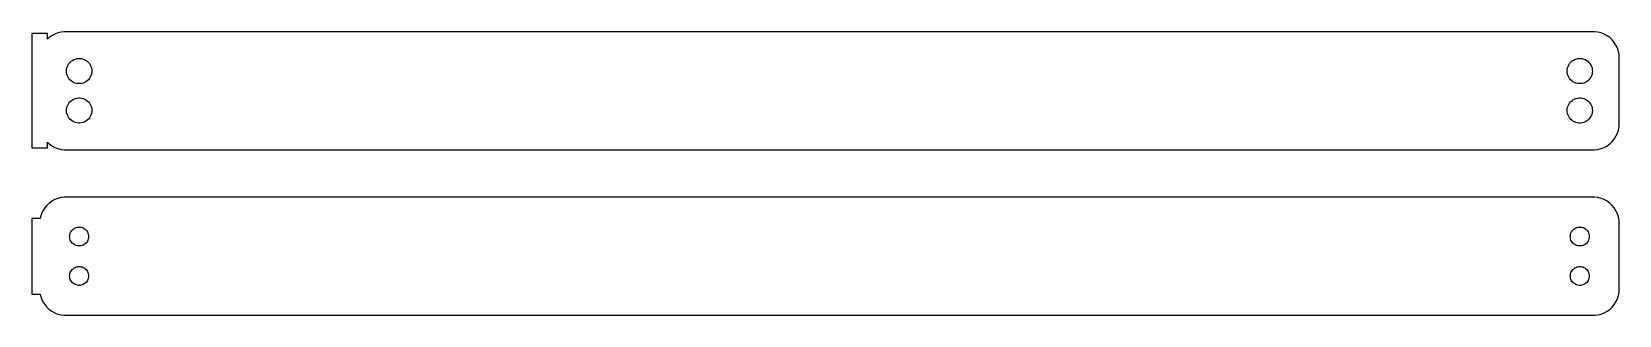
# Model space of a CAD drawing. Header units: metres. Extents: x -152 to 150, y 20 to 74.
import ezdxf

# ---------------------------------------------------------------- set-up
doc = ezdxf.new("R2010")
doc.units = ezdxf.units.M

msp = doc.modelspace()

# ---------------------------------------------------------------- linework, layer by layer
for p, q in [((-148.5, 73.8648), (-151.5, 73.8648)), ((-151.5, 73.8648), (-151.5, 52.1352)), ((-148.5, 72.8087), (-148.5, 73.8648)), ((-148.187, 73.1026), (-148.5, 72.8087)), ((-147.679, 73.4716), (-148.187, 73.1026)), ((-147.129, 73.7741), (-147.679, 73.4716)), ((-146.545, 74.0053), (-147.129, 73.7741)), ((-145.937, 74.1614), (-146.545, 74.0053)), ((-145.314, 74.2401), (-145.937, 74.1614)), ((145.314, 74.2401), (-145.314, 74.2401)), ((145.937, 74.1614), (145.314, 74.2401)), ((146.545, 74.0053), (145.937, 74.1614)), ((147.129, 73.7741), (146.545, 74.0053)), ((147.679, 73.4716), (147.129, 73.7741)), ((148.187, 73.1026), (147.679, 73.4716)), ((148.645, 72.6727), (148.187, 73.1026)), ((149.045, 72.1889), (148.645, 72.6727)), ((149.382, 71.6588), (149.045, 72.1889)), ((149.649, 71.0906), (149.382, 71.6588)), ((149.843, 70.4934), (149.649, 71.0906)), ((149.961, 69.8767), (149.843, 70.4934)), ((150, 69.25), (149.961, 69.8767)), ((-144.9, 66.75), (-144.881, 67.0508)), ((-144.881, 66.4492), (-144.9, 66.75)), ((-144.881, 67.0508), (-144.825, 67.3468)), ((-144.825, 66.1531), (-144.881, 66.4492)), ((-144.825, 67.3468), (-144.731, 67.6335)), ((-144.731, 67.6335), (-144.603, 67.9062)), ((-144.603, 67.9062), (-144.442, 68.1607)), ((-144.442, 68.1607), (-144.25, 68.3929)), ((-144.25, 68.3929), (-144.03, 68.5992)), ((-144.03, 68.5992), (-143.786, 68.7764)), ((-143.786, 68.7764), (-143.522, 68.9216)), ((-143.522, 68.9216), (-143.242, 69.0325)), ((-143.242, 69.0325), (-142.95, 69.1075)), ((-142.95, 69.1075), (-142.651, 69.1453)), ((-142.651, 69.1453), (-142.349, 69.1453)), ((-142.349, 69.1453), (-142.05, 69.1075)), ((-142.05, 69.1075), (-141.758, 69.0325)), ((-141.758, 69.0325), (-141.478, 68.9216)), ((-141.478, 68.9216), (-141.214, 68.7764)), ((-141.214, 68.7764), (-140.97, 68.5992)), ((-140.97, 68.5992), (-140.75, 68.3929)), ((-140.75, 68.3929), (-140.558, 68.1607)), ((-140.558, 68.1607), (-140.397, 67.9062)), ((-140.397, 67.9062), (-140.269, 67.6335)), ((-140.269, 67.6335), (-140.175, 67.3468)), ((-140.175, 67.3468), (-140.119, 67.0508)), ((-140.119, 66.4492), (-140.175, 66.1531)), ((-140.119, 67.0508), (-140.1, 66.75)), ((-140.1, 66.75), (-140.119, 66.4492)), ((140.1, 66.75), (140.119, 67.0508)), ((140.119, 66.4492), (140.1, 66.75)), ((140.119, 67.0508), (140.175, 67.3468)), ((140.175, 66.1531), (140.119, 66.4492)), ((140.175, 67.3468), (140.269, 67.6335)), ((140.269, 67.6335), (140.397, 67.9062)), ((140.397, 67.9062), (140.558, 68.1607)), ((140.558, 68.1607), (140.75, 68.3929)), ((140.75, 68.3929), (140.97, 68.5992)), ((140.97, 68.5992), (141.214, 68.7764)), ((141.214, 68.7764), (141.478, 68.9216)), ((141.478, 68.9216), (141.758, 69.0325)), ((141.758, 69.0325), (142.05, 69.1075)), ((142.05, 69.1075), (142.349, 69.1453)), ((142.349, 69.1453), (142.651, 69.1453)), ((142.651, 69.1453), (142.95, 69.1075)), ((142.95, 69.1075), (143.242, 69.0325)), ((143.242, 69.0325), (143.522, 68.9216)), ((143.522, 68.9216), (143.786, 68.7764)), ((143.786, 68.7764), (144.03, 68.5992)), ((144.03, 68.5992), (144.25, 68.3929)), ((144.25, 68.3929), (144.442, 68.1607)), ((144.442, 68.1607), (144.603, 67.9062)), ((144.603, 67.9062), (144.731, 67.6335)), ((144.731, 67.6335), (144.825, 67.3468)), ((144.825, 67.3468), (144.881, 67.0508)), ((144.881, 66.4492), (144.825, 66.1531)), ((144.881, 67.0508), (144.9, 66.75)), ((144.9, 66.75), (144.881, 66.4492)), ((150, 56.75), (150, 69.25)), ((-144.731, 65.8665), (-144.825, 66.1531)), ((-144.603, 65.5938), (-144.731, 65.8665)), ((-144.442, 65.3393), (-144.603, 65.5938)), ((-144.25, 65.1071), (-144.442, 65.3393)), ((-144.03, 64.9008), (-144.25, 65.1071)), ((-143.786, 64.7236), (-144.03, 64.9008)), ((-143.522, 64.5784), (-143.786, 64.7236)), ((-143.242, 64.4675), (-143.522, 64.5784)), ((-142.95, 64.3925), (-143.242, 64.4675)), ((-142.651, 64.3547), (-142.95, 64.3925)), ((-142.349, 64.3547), (-142.651, 64.3547)), ((-142.05, 64.3925), (-142.349, 64.3547)), ((-141.758, 64.4675), (-142.05, 64.3925)), ((-141.478, 64.5784), (-141.758, 64.4675)), ((-141.214, 64.7236), (-141.478, 64.5784)), ((-140.97, 64.9008), (-141.214, 64.7236)), ((-140.75, 65.1071), (-140.97, 64.9008)), ((-140.558, 65.3393), (-140.75, 65.1071)), ((-140.397, 65.5938), (-140.558, 65.3393)), ((-140.269, 65.8665), (-140.397, 65.5938)), ((-140.175, 66.1531), (-140.269, 65.8665)), ((140.269, 65.8665), (140.175, 66.1531)), ((140.397, 65.5938), (140.269, 65.8665)), ((140.558, 65.3393), (140.397, 65.5938)), ((140.75, 65.1071), (140.558, 65.3393)), ((140.97, 64.9008), (140.75, 65.1071)), ((141.214, 64.7236), (140.97, 64.9008)), ((141.478, 64.5784), (141.214, 64.7236)), ((141.758, 64.4675), (141.478, 64.5784)), ((142.05, 64.3925), (141.758, 64.4675)), ((142.349, 64.3547), (142.05, 64.3925)), ((142.651, 64.3547), (142.349, 64.3547)), ((142.95, 64.3925), (142.651, 64.3547)), ((143.242, 64.4675), (142.95, 64.3925)), ((143.522, 64.5784), (143.242, 64.4675)), ((143.786, 64.7236), (143.522, 64.5784)), ((144.03, 64.9008), (143.786, 64.7236)), ((144.25, 65.1071), (144.03, 64.9008)), ((144.442, 65.3393), (144.25, 65.1071)), ((144.603, 65.5938), (144.442, 65.3393)), ((144.731, 65.8665), (144.603, 65.5938)), ((144.825, 66.1531), (144.731, 65.8665)), ((-144.731, 60.1335), (-144.603, 60.4062)), ((-144.603, 60.4062), (-144.442, 60.6607)), ((-144.442, 60.6607), (-144.25, 60.8929)), ((-144.25, 60.8929), (-144.03, 61.0992)), ((-144.03, 61.0992), (-143.786, 61.2764)), ((-143.786, 61.2764), (-143.522, 61.4216)), ((-143.522, 61.4216), (-143.242, 61.5325)), ((-143.242, 61.5325), (-142.95, 61.6075)), ((-142.95, 61.6075), (-142.651, 61.6453)), ((-142.651, 61.6453), (-142.349, 61.6453)), ((-142.349, 61.6453), (-142.05, 61.6075)), ((-142.05, 61.6075), (-141.758, 61.5325)), ((-141.758, 61.5325), (-141.478, 61.4216)), ((-141.478, 61.4216), (-141.214, 61.2764)), ((-141.214, 61.2764), (-140.97, 61.0992)), ((-140.97, 61.0992), (-140.75, 60.8929)), ((-140.75, 60.8929), (-140.558, 60.6607)), ((-140.558, 60.6607), (-140.397, 60.4062)), ((-140.397, 60.4062), (-140.269, 60.1335)), ((140.269, 60.1335), (140.397, 60.4062)), ((140.397, 60.4062), (140.558, 60.6607)), ((140.558, 60.6607), (140.75, 60.8929)), ((140.75, 60.8929), (140.97, 61.0992)), ((140.97, 61.0992), (141.214, 61.2764)), ((141.214, 61.2764), (141.478, 61.4216)), ((141.478, 61.4216), (141.758, 61.5325)), ((141.758, 61.5325), (142.05, 61.6075)), ((142.05, 61.6075), (142.349, 61.6453)), ((142.349, 61.6453), (142.651, 61.6453)), ((142.651, 61.6453), (142.95, 61.6075)), ((142.95, 61.6075), (143.242, 61.5325)), ((143.242, 61.5325), (143.522, 61.4216)), ((143.522, 61.4216), (143.786, 61.2764)), ((143.786, 61.2764), (144.03, 61.0992)), ((144.03, 61.0992), (144.25, 60.8929)), ((144.25, 60.8929), (144.442, 60.6607)), ((144.442, 60.6607), (144.603, 60.4062)), ((144.603, 60.4062), (144.731, 60.1335)), ((-144.9, 59.25), (-144.881, 59.5508)), ((-144.881, 58.9492), (-144.9, 59.25)), ((-144.881, 59.5508), (-144.825, 59.8469)), ((-144.825, 58.6532), (-144.881, 58.9492)), ((-144.825, 59.8469), (-144.731, 60.1335)), ((-144.731, 58.3665), (-144.825, 58.6532)), ((-144.603, 58.0938), (-144.731, 58.3665)), ((-144.442, 57.8393), (-144.603, 58.0938)), ((-144.25, 57.6071), (-144.442, 57.8393)), ((-144.03, 57.4008), (-144.25, 57.6071)), ((-143.786, 57.2236), (-144.03, 57.4008)), ((-140.97, 57.4008), (-141.214, 57.2236)), ((-140.75, 57.6071), (-140.97, 57.4008)), ((-140.558, 57.8393), (-140.75, 57.6071)), ((-140.397, 58.0938), (-140.558, 57.8393)), ((-140.269, 58.3665), (-140.397, 58.0938)), ((-140.269, 60.1335), (-140.175, 59.8469)), ((-140.175, 58.6532), (-140.269, 58.3665)), ((-140.175, 59.8469), (-140.119, 59.5508)), ((-140.119, 58.9492), (-140.175, 58.6532)), ((-140.119, 59.5508), (-140.1, 59.25)), ((-140.1, 59.25), (-140.119, 58.9492)), ((140.1, 59.25), (140.119, 59.5508)), ((140.119, 58.9492), (140.1, 59.25)), ((140.119, 59.5508), (140.175, 59.8469)), ((140.175, 58.6532), (140.119, 58.9492)), ((140.175, 59.8469), (140.269, 60.1335)), ((140.269, 58.3665), (140.175, 58.6532)), ((140.397, 58.0938), (140.269, 58.3665)), ((140.558, 57.8393), (140.397, 58.0938)), ((140.75, 57.6071), (140.558, 57.8393)), ((140.97, 57.4008), (140.75, 57.6071)), ((141.214, 57.2236), (140.97, 57.4008)), ((144.03, 57.4008), (143.786, 57.2236)), ((144.25, 57.6071), (144.03, 57.4008)), ((144.442, 57.8393), (144.25, 57.6071)), ((144.603, 58.0938), (144.442, 57.8393)), ((144.731, 58.3665), (144.603, 58.0938)), ((144.731, 60.1335), (144.825, 59.8469)), ((144.825, 58.6532), (144.731, 58.3665)), ((144.825, 59.8469), (144.881, 59.5508)), ((144.881, 58.9492), (144.825, 58.6532)), ((144.881, 59.5508), (144.9, 59.25)), ((144.9, 59.25), (144.881, 58.9492)), ((-143.522, 57.0784), (-143.786, 57.2236)), ((-143.242, 56.9675), (-143.522, 57.0784)), ((-142.95, 56.8925), (-143.242, 56.9675)), ((-142.651, 56.8547), (-142.95, 56.8925)), ((-142.349, 56.8547), (-142.651, 56.8547)), ((-142.05, 56.8925), (-142.349, 56.8547)), ((-141.758, 56.9675), (-142.05, 56.8925)), ((-141.478, 57.0784), (-141.758, 56.9675)), ((-141.214, 57.2236), (-141.478, 57.0784)), ((141.478, 57.0784), (141.214, 57.2236)), ((141.758, 56.9675), (141.478, 57.0784)), ((142.05, 56.8925), (141.758, 56.9675)), ((142.349, 56.8547), (142.05, 56.8925)), ((142.651, 56.8547), (142.349, 56.8547)), ((142.95, 56.8925), (142.651, 56.8547)), ((143.242, 56.9675), (142.95, 56.8925)), ((143.522, 57.0784), (143.242, 56.9675)), ((143.786, 57.2236), (143.522, 57.0784)), ((149.045, 53.8111), (149.382, 54.3412)), ((149.382, 54.3412), (149.649, 54.9094)), ((149.649, 54.9094), (149.843, 55.5066)), ((149.843, 55.5066), (149.961, 56.1233)), ((149.961, 56.1233), (150, 56.75)), ((-151.5, 52.1352), (-148.5, 52.1352)), ((-148.5, 52.1352), (-148.5, 53.1913)), ((-148.5, 53.1913), (-148.187, 52.8974)), ((-148.187, 52.8974), (-147.679, 52.5284)), ((-147.679, 52.5284), (-147.129, 52.2259)), ((-147.129, 52.2259), (-146.545, 51.9947)), ((-146.545, 51.9947), (-145.937, 51.8386)), ((-145.937, 51.8386), (-145.314, 51.7599)), ((-145.314, 51.7599), (145.314, 51.7599)), ((145.314, 51.7599), (145.937, 51.8386)), ((145.937, 51.8386), (146.545, 51.9947)), ((146.545, 51.9947), (147.129, 52.2259)), ((147.129, 52.2259), (147.679, 52.5284)), ((147.679, 52.5284), (148.187, 52.8974)), ((148.187, 52.8974), (148.645, 53.3273)), ((148.645, 53.3273), (149.045, 53.8111)), ((-147.129, 42.2741), (-147.679, 41.9716)), ((-146.545, 42.5053), (-147.129, 42.2741)), ((-145.937, 42.6614), (-146.545, 42.5053)), ((-145.314, 42.7401), (-145.937, 42.6614)), ((145.314, 42.7401), (-145.314, 42.7401)), ((145.937, 42.6614), (145.314, 42.7401)), ((146.545, 42.5053), (145.937, 42.6614)), ((147.129, 42.2741), (146.545, 42.5053)), ((147.679, 41.9716), (147.129, 42.2741)), ((-149.649, 39.5906), (-149.843, 38.9934)), ((-149.382, 40.1588), (-149.649, 39.5906)), ((-149.045, 40.6889), (-149.382, 40.1588)), ((-148.645, 41.1727), (-149.045, 40.6889)), ((-148.187, 41.6026), (-148.645, 41.1727)), ((-147.679, 41.9716), (-148.187, 41.6026)), ((148.187, 41.6026), (147.679, 41.9716)), ((148.645, 41.1727), (148.187, 41.6026)), ((149.045, 40.6889), (148.645, 41.1727)), ((149.382, 40.1588), (149.045, 40.6889)), ((149.649, 39.5906), (149.382, 40.1588)), ((149.843, 38.9934), (149.649, 39.5906)), ((-149.9, 38.6942), (-151.5, 38.6942)), ((-151.5, 38.6942), (-151.5, 24.3058)), ((-149.843, 38.9934), (-149.9, 38.6942)), ((-144.077, 36.1171), (-143.956, 36.308)), ((-143.956, 36.308), (-143.812, 36.4822)), ((-143.812, 36.4822), (-143.647, 36.6369)), ((-143.647, 36.6369), (-143.464, 36.7698)), ((-143.464, 36.7698), (-143.266, 36.8787)), ((-143.266, 36.8787), (-143.056, 36.9619)), ((-143.056, 36.9619), (-142.837, 37.0181)), ((-142.837, 37.0181), (-142.613, 37.0464)), ((-142.613, 37.0464), (-142.387, 37.0464)), ((-142.387, 37.0464), (-142.163, 37.0181)), ((-142.163, 37.0181), (-141.944, 36.9619)), ((-141.944, 36.9619), (-141.734, 36.8787)), ((-141.734, 36.8787), (-141.536, 36.7698)), ((-141.536, 36.7698), (-141.353, 36.6369)), ((-141.353, 36.6369), (-141.188, 36.4822)), ((-141.188, 36.4822), (-141.044, 36.308)), ((-141.044, 36.308), (-140.923, 36.1171)), ((140.923, 36.1171), (141.044, 36.308)), ((141.044, 36.308), (141.188, 36.4822)), ((141.188, 36.4822), (141.353, 36.6369)), ((141.353, 36.6369), (141.536, 36.7698)), ((141.536, 36.7698), (141.734, 36.8787)), ((141.734, 36.8787), (141.944, 36.9619)), ((141.944, 36.9619), (142.163, 37.0181)), ((142.163, 37.0181), (142.387, 37.0464)), ((142.387, 37.0464), (142.613, 37.0464)), ((142.613, 37.0464), (142.837, 37.0181)), ((142.837, 37.0181), (143.056, 36.9619)), ((143.056, 36.9619), (143.266, 36.8787)), ((143.266, 36.8787), (143.464, 36.7698)), ((143.464, 36.7698), (143.647, 36.6369)), ((143.647, 36.6369), (143.812, 36.4822)), ((143.812, 36.4822), (143.956, 36.308)), ((143.956, 36.308), (144.077, 36.1171)), ((149.961, 38.3767), (149.843, 38.9934)), ((150, 37.75), (149.961, 38.3767)), ((150, 25.25), (150, 37.75)), ((-144.3, 35.25), (-144.286, 35.4756)), ((-144.286, 35.0244), (-144.3, 35.25)), ((-144.286, 35.4756), (-144.243, 35.6976)), ((-144.243, 34.8024), (-144.286, 35.0244)), ((-144.243, 35.6976), (-144.174, 35.9126)), ((-144.174, 34.5874), (-144.243, 34.8024)), ((-144.174, 35.9126), (-144.077, 36.1171)), ((-144.077, 34.3828), (-144.174, 34.5874)), ((-143.956, 34.192), (-144.077, 34.3828)), ((-143.812, 34.0178), (-143.956, 34.192)), ((-143.647, 33.8631), (-143.812, 34.0178)), ((-143.464, 33.7302), (-143.647, 33.8631)), ((-143.266, 33.6213), (-143.464, 33.7302)), ((-143.056, 33.5381), (-143.266, 33.6213)), ((-142.837, 33.4819), (-143.056, 33.5381)), ((-142.613, 33.4536), (-142.837, 33.4819)), ((-142.387, 33.4536), (-142.613, 33.4536)), ((-142.163, 33.4819), (-142.387, 33.4536)), ((-141.944, 33.5381), (-142.163, 33.4819)), ((-141.734, 33.6213), (-141.944, 33.5381)), ((-141.536, 33.7302), (-141.734, 33.6213)), ((-141.353, 33.8631), (-141.536, 33.7302)), ((-141.188, 34.0178), (-141.353, 33.8631)), ((-141.044, 34.192), (-141.188, 34.0178)), ((-140.923, 34.3828), (-141.044, 34.192)), ((-140.923, 36.1171), (-140.826, 35.9126)), ((-140.826, 34.5874), (-140.923, 34.3828)), ((-140.826, 35.9126), (-140.757, 35.6976)), ((-140.757, 34.8024), (-140.826, 34.5874)), ((-140.757, 35.6976), (-140.714, 35.4756)), ((-140.714, 35.0244), (-140.757, 34.8024)), ((-140.714, 35.4756), (-140.7, 35.25)), ((-140.7, 35.25), (-140.714, 35.0244)), ((140.7, 35.25), (140.714, 35.4756)), ((140.714, 35.0244), (140.7, 35.25)), ((140.714, 35.4756), (140.757, 35.6976)), ((140.757, 34.8024), (140.714, 35.0244)), ((140.757, 35.6976), (140.826, 35.9126)), ((140.826, 34.5874), (140.757, 34.8024)), ((140.826, 35.9126), (140.923, 36.1171)), ((140.923, 34.3828), (140.826, 34.5874)), ((141.044, 34.192), (140.923, 34.3828)), ((141.188, 34.0178), (141.044, 34.192)), ((141.353, 33.8631), (141.188, 34.0178)), ((141.536, 33.7302), (141.353, 33.8631)), ((141.734, 33.6213), (141.536, 33.7302)), ((141.944, 33.5381), (141.734, 33.6213)), ((142.163, 33.4819), (141.944, 33.5381)), ((142.387, 33.4536), (142.163, 33.4819)), ((142.613, 33.4536), (142.387, 33.4536)), ((142.837, 33.4819), (142.613, 33.4536)), ((143.056, 33.5381), (142.837, 33.4819)), ((143.266, 33.6213), (143.056, 33.5381)), ((143.464, 33.7302), (143.266, 33.6213)), ((143.647, 33.8631), (143.464, 33.7302)), ((143.812, 34.0178), (143.647, 33.8631)), ((143.956, 34.192), (143.812, 34.0178)), ((144.077, 34.3828), (143.956, 34.192)), ((144.077, 36.1171), (144.174, 35.9126)), ((144.174, 34.5874), (144.077, 34.3828)), ((144.174, 35.9126), (144.243, 35.6976)), ((144.243, 34.8024), (144.174, 34.5874)), ((144.243, 35.6976), (144.286, 35.4756)), ((144.286, 35.0244), (144.243, 34.8024)), ((144.286, 35.4756), (144.3, 35.25)), ((144.3, 35.25), (144.286, 35.0244)), ((-144.3, 27.75), (-144.286, 27.9756)), ((-144.286, 27.5244), (-144.3, 27.75)), ((-144.286, 27.9756), (-144.243, 28.1976)), ((-144.243, 27.3024), (-144.286, 27.5244)), ((-144.243, 28.1976), (-144.174, 28.4126)), ((-144.174, 27.0874), (-144.243, 27.3024)), ((-144.174, 28.4126), (-144.077, 28.6172)), ((-144.077, 28.6172), (-143.956, 28.808)), ((-143.956, 28.808), (-143.812, 28.9822)), ((-143.812, 28.9822), (-143.647, 29.1369)), ((-143.647, 29.1369), (-143.464, 29.2698)), ((-143.464, 29.2698), (-143.266, 29.3787)), ((-143.266, 29.3787), (-143.056, 29.4619)), ((-143.056, 29.4619), (-142.837, 29.5181)), ((-142.837, 29.5181), (-142.613, 29.5464)), ((-142.613, 29.5464), (-142.387, 29.5464)), ((-142.387, 29.5464), (-142.163, 29.5181)), ((-142.163, 29.5181), (-141.944, 29.4619)), ((-141.944, 29.4619), (-141.734, 29.3787)), ((-141.734, 29.3787), (-141.536, 29.2698)), ((-141.536, 29.2698), (-141.353, 29.1369)), ((-141.353, 29.1369), (-141.188, 28.9822)), ((-141.188, 28.9822), (-141.044, 28.808)), ((-141.044, 28.808), (-140.923, 28.6172)), ((-140.923, 28.6172), (-140.826, 28.4126)), ((-140.826, 28.4126), (-140.757, 28.1976)), ((-140.757, 27.3024), (-140.826, 27.0874)), ((-140.757, 28.1976), (-140.714, 27.9756)), ((-140.714, 27.5244), (-140.757, 27.3024)), ((-140.714, 27.9756), (-140.7, 27.75)), ((-140.7, 27.75), (-140.714, 27.5244)), ((140.7, 27.75), (140.714, 27.9756)), ((140.714, 27.5244), (140.7, 27.75)), ((140.714, 27.9756), (140.757, 28.1976)), ((140.757, 27.3024), (140.714, 27.5244)), ((140.757, 28.1976), (140.826, 28.4126)), ((140.826, 27.0874), (140.757, 27.3024)), ((140.826, 28.4126), (140.923, 28.6172)), ((140.923, 28.6172), (141.044, 28.808)), ((141.044, 28.808), (141.188, 28.9822)), ((141.188, 28.9822), (141.353, 29.1369)), ((141.353, 29.1369), (141.536, 29.2698)), ((141.536, 29.2698), (141.734, 29.3787)), ((141.734, 29.3787), (141.944, 29.4619)), ((141.944, 29.4619), (142.163, 29.5181)), ((142.163, 29.5181), (142.387, 29.5464)), ((142.387, 29.5464), (142.613, 29.5464)), ((142.613, 29.5464), (142.837, 29.5181)), ((142.837, 29.5181), (143.056, 29.4619)), ((143.056, 29.4619), (143.266, 29.3787)), ((143.266, 29.3787), (143.464, 29.2698)), ((143.464, 29.2698), (143.647, 29.1369)), ((143.647, 29.1369), (143.812, 28.9822)), ((143.812, 28.9822), (143.956, 28.808)), ((143.956, 28.808), (144.077, 28.6172)), ((144.077, 28.6172), (144.174, 28.4126)), ((144.174, 28.4126), (144.243, 28.1976)), ((144.243, 27.3024), (144.174, 27.0874)), ((144.243, 28.1976), (144.286, 27.9756)), ((144.286, 27.5244), (144.243, 27.3024)), ((144.286, 27.9756), (144.3, 27.75)), ((144.3, 27.75), (144.286, 27.5244)), ((-151.5, 24.3058), (-149.9, 24.3058)), ((-149.9, 24.3058), (-149.843, 24.0066)), ((-144.077, 26.8829), (-144.174, 27.0874)), ((-143.956, 26.692), (-144.077, 26.8829)), ((-143.812, 26.5178), (-143.956, 26.692)), ((-143.647, 26.3631), (-143.812, 26.5178)), ((-143.464, 26.2302), (-143.647, 26.3631)), ((-143.266, 26.1213), (-143.464, 26.2302)), ((-143.056, 26.0381), (-143.266, 26.1213)), ((-142.837, 25.9819), (-143.056, 26.0381)), ((-142.613, 25.9536), (-142.837, 25.9819)), ((-142.387, 25.9536), (-142.613, 25.9536)), ((-142.163, 25.9819), (-142.387, 25.9536)), ((-141.944, 26.0381), (-142.163, 25.9819)), ((-141.734, 26.1213), (-141.944, 26.0381)), ((-141.536, 26.2302), (-141.734, 26.1213)), ((-141.353, 26.3631), (-141.536, 26.2302)), ((-141.188, 26.5178), (-141.353, 26.3631)), ((-141.044, 26.692), (-141.188, 26.5178)), ((-140.923, 26.8829), (-141.044, 26.692)), ((-140.826, 27.0874), (-140.923, 26.8829)), ((140.923, 26.8829), (140.826, 27.0874)), ((141.044, 26.692), (140.923, 26.8829)), ((141.188, 26.5178), (141.044, 26.692)), ((141.353, 26.3631), (141.188, 26.5178)), ((141.536, 26.2302), (141.353, 26.3631)), ((141.734, 26.1213), (141.536, 26.2302)), ((141.944, 26.0381), (141.734, 26.1213)), ((142.163, 25.9819), (141.944, 26.0381)), ((142.387, 25.9536), (142.163, 25.9819)), ((142.613, 25.9536), (142.387, 25.9536)), ((142.837, 25.9819), (142.613, 25.9536)), ((143.056, 26.0381), (142.837, 25.9819)), ((143.266, 26.1213), (143.056, 26.0381)), ((143.464, 26.2302), (143.266, 26.1213)), ((143.647, 26.3631), (143.464, 26.2302)), ((143.812, 26.5178), (143.647, 26.3631)), ((143.956, 26.692), (143.812, 26.5178)), ((144.077, 26.8829), (143.956, 26.692)), ((144.174, 27.0874), (144.077, 26.8829)), ((149.843, 24.0066), (149.961, 24.6233)), ((149.961, 24.6233), (150, 25.25)), ((-149.843, 24.0066), (-149.649, 23.4094)), ((-149.649, 23.4094), (-149.382, 22.8412)), ((-149.382, 22.8412), (-149.045, 22.3111)), ((-149.045, 22.3111), (-148.645, 21.8273)), ((-148.645, 21.8273), (-148.187, 21.3974)), ((-148.187, 21.3974), (-147.679, 21.0284)), ((147.679, 21.0284), (148.187, 21.3974)), ((148.187, 21.3974), (148.645, 21.8273)), ((148.645, 21.8273), (149.045, 22.3111)), ((149.045, 22.3111), (149.382, 22.8412)), ((149.382, 22.8412), (149.649, 23.4094)), ((149.649, 23.4094), (149.843, 24.0066)), ((-147.679, 21.0284), (-147.129, 20.7259)), ((-147.129, 20.7259), (-146.545, 20.4947)), ((-146.545, 20.4947), (-145.937, 20.3386)), ((-145.937, 20.3386), (-145.314, 20.2599)), ((-145.314, 20.2599), (145.314, 20.2599)), ((145.314, 20.2599), (145.937, 20.3386)), ((145.937, 20.3386), (146.545, 20.4947)), ((146.545, 20.4947), (147.129, 20.7259)), ((147.129, 20.7259), (147.679, 21.0284))]:
    msp.add_line(p, q)

doc.saveas('drawing.dxf')
